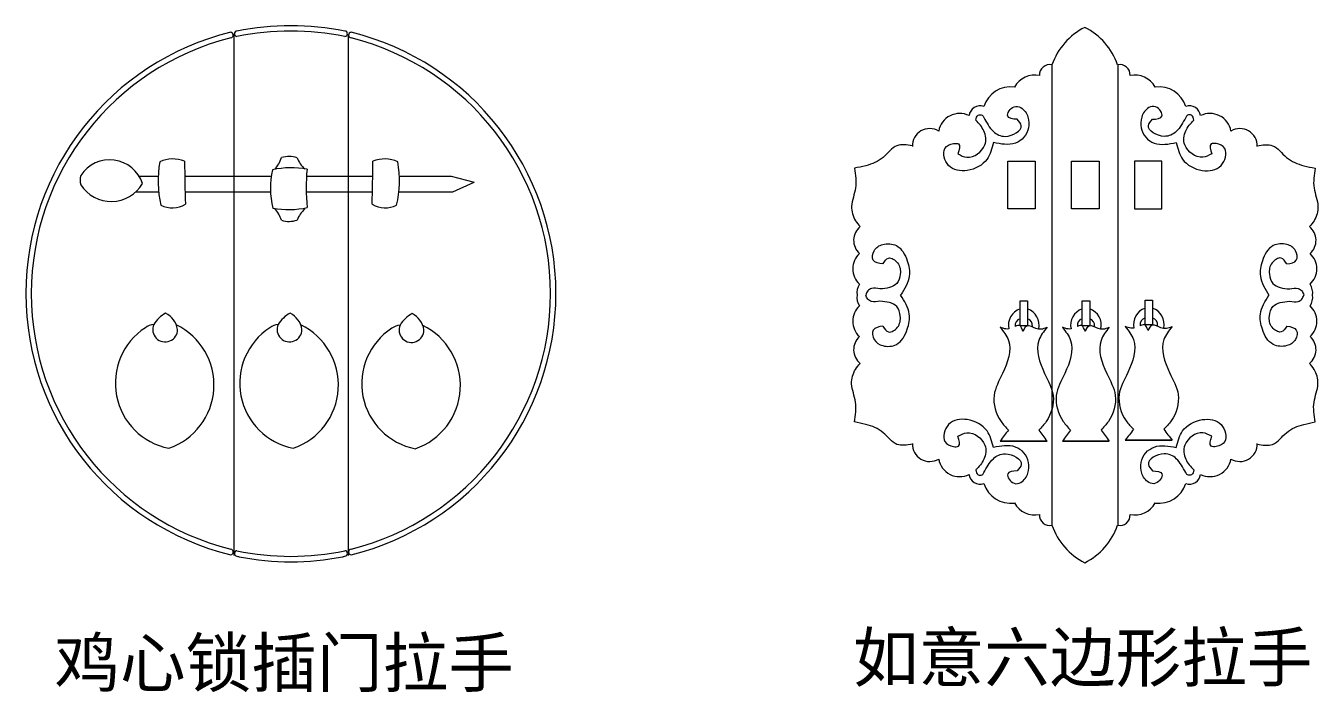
# Model space of a CAD drawing. Header units: millimetres. Extents: x -51923 to -51163, y -26833 to -26390.
# Drawn here: x -51609.3 to -51528.7, y -26542.7 to -26501.2 of the extents above; entities that cross this region are included whole.
import ezdxf

# ---------------------------------------------------------------- set-up
doc = ezdxf.new("R2010")
doc.units = ezdxf.units.MM
doc.header["$LTSCALE"] = 0.35
doc.styles.add('样式 1', font='simhei.ttf')

msp = doc.modelspace()

# ---------------------------------------------------------------- linework, layer by layer
at = {"lineweight": 13}
for p, q in [((-51596.339, -26501.729), (-51596.339, -26534.233)), ((-51589.212, -26501.751), (-51589.212, -26534.234)), ((-51545.338, -26503.651), (-51545.338, -26532.339)), ((-51541.243, -26503.651), (-51541.243, -26532.339)), ((-51602.232, -26510.591), (-51601.047, -26510.591)), ((-51599.389, -26510.591), (-51594, -26510.591)), ((-51591.803, -26510.591), (-51587.67, -26510.591)), ((-51586.013, -26510.591), (-51582.784, -26510.591)), ((-51582.784, -26510.591), (-51581.36, -26510.967)), ((-51602.43, -26511.559), (-51601.017, -26511.559)), ((-51599.371, -26511.559), (-51594.046, -26511.559)), ((-51591.821, -26511.559), (-51587.688, -26511.559)), ((-51586.042, -26511.559), (-51582.672, -26511.559)), ((-51582.672, -26511.559), (-51581.36, -26510.967)), ((-51545.647, -26527.097), (-51548.564, -26527.097)), ((-51548.564, -26527.097), (-51545.647, -26527.097)), ((-51544.69, -26527.097), (-51541.773, -26527.097)), ((-51541.773, -26527.097), (-51544.69, -26527.097)), ((-51540.769, -26527.048), (-51537.853, -26527.048)), ((-51537.853, -26527.048), (-51540.769, -26527.048)), ((-51596.139, -26534.264), (-51596.139, -26534.274)), ((-51589.41, -26534.264), (-51589.41, -26534.274))]:
    msp.add_line(p, q, dxfattribs=at)
for points in [[(-51548.095, -26509.652), (-51546.385, -26509.652), (-51546.385, -26512.621), (-51548.095, -26512.621)], [(-51544.111, -26509.652), (-51542.4, -26509.652), (-51542.4, -26512.621), (-51544.111, -26512.621)], [(-51538.486, -26509.652), (-51540.197, -26509.652), (-51540.197, -26512.621), (-51538.486, -26512.621)], [(-51547.326, -26518.364), (-51546.862, -26518.364), (-51546.862, -26519.91), (-51547.326, -26519.91)], [(-51543.452, -26518.364), (-51542.988, -26518.364), (-51542.988, -26519.91), (-51543.452, -26519.91)], [(-51539.532, -26518.315), (-51539.067, -26518.315), (-51539.067, -26519.861), (-51539.532, -26519.861)]]:
    msp.add_lwpolyline(points, close=True, dxfattribs=at)
for centre, radius, start, end in [((-51592.528, -26517.902), 16.765, 103.78359, 256.21641), ((-51596.545, -26501.794), 0.175, 277.39791, 82.60209), ((-51596.131, -26501.706), 0.166, 92.68986, 267.31014), ((-51592.774, -26518.8), 17.584, 78.969, 101.031), ((-51592.774, -26519.471), 17.918, 79.17743, 100.82257), ((-51589.417, -26501.706), 0.166, 272.68986, 87.31014), ((-51589.004, -26501.794), 0.175, 97.39791, 262.60209), ((-51593.02, -26517.902), 16.765, 283.78359, 76.21641), ((-51541.427, -26505.01), 4.14, 116.74812, 160.83434), ((-51545.154, -26505.01), 4.14, 19.16566, 63.25188), ((-51592.528, -26517.902), 16.428, 104.07247, 255.92753), ((-51593.02, -26517.902), 16.428, 284.07247, 75.92753), ((-51546.398, -26505.752), 1.467, 78.76867, 150.65095), ((-51545.482, -26504.267), 0.633, 76.86489, 184.13759), ((-51541.1, -26504.267), 0.633, 355.86241, 103.13511), ((-51540.183, -26505.752), 1.467, 29.34905, 101.23133), ((-51540.183, -26505.752), 1.467, 29.34905, 101.23133), ((-51547.91, -26506.782), 1.765, 82.4236, 162.31749), ((-51538.672, -26506.782), 1.765, 17.68251, 97.5764), ((-51538.672, -26506.782), 1.765, 17.68251, 97.5764), ((-51551.092, -26508.002), 1.326, 63.65547, 170.06364), ((-51549.822, -26506.893), 0.687, 70.39192, 173.38528), ((-51536.76, -26506.893), 0.687, 6.61472, 109.60808), ((-51536.76, -26506.893), 0.687, 6.61472, 109.60808), ((-51535.489, -26508.002), 1.326, 9.93636, 116.34453), ((-51535.489, -26508.002), 1.326, 9.93636, 116.34453), ((-51552.954, -26508.701), 1.081, 59.09817, 181.71315), ((-51533.627, -26508.701), 1.081, 358.28685, 120.90183), ((-51604.07, -26511.727), 2.161, 18.25381, 146.62788), ((-51594.243, -26510.869), 6.809, 170.04134, 193.00584), ((-51600.136, -26511.488), 1.973, 68.01547, 114.35565), ((-51489.937, -26509.101), 109.462, 180.29223, 181.69464), ((-51595.111, -26508.908), 1.827, 316.82065, 343.3897), ((-51592.889, -26510.929), 1.571, 71.16163, 107.44804), ((-51590.678, -26508.783), 1.827, 201.14021, 227.70926), ((-51697.123, -26509.101), 109.462, 358.30536, 359.70777), ((-51586.923, -26511.488), 1.973, 65.64435, 111.98453), ((-51592.816, -26510.869), 6.809, 346.99416, 9.95866), ((-51604.836, -26510.824), 1.078, 164.64634, 196.14746), ((-51588.917, -26511.317), 5.134, 167.30113, 194.16955), ((-51592.748, -26515.545), 5.485, 79.68035, 102.40139), ((-51580.935, -26511.282), 10.889, 174.02481, 186.6499), ((-51603.967, -26509.891), 2.268, 212.91882, 329.26242), ((-51600.175, -26510.911), 1.648, 244.75884, 299.98924), ((-51586.884, -26510.911), 1.648, 240.01076, 295.24116), ((-51592.898, -26507.303), 5.364, 259.28005, 282.33845), ((-51595.111, -26513.857), 1.827, 16.6103, 43.17935), ((-51590.678, -26513.982), 1.827, 132.29074, 158.85979), ((-51592.889, -26511.836), 1.571, 252.55196, 288.83837), ((-51556.605, -26514.584), 1.096, 128.87546, 228.32794), ((-51529.976, -26514.584), 1.096, 311.67206, 51.12454), ((-51556.438, -26516.361), 1.312, 133.07833, 226.92167), ((-51530.144, -26516.361), 1.312, 313.07833, 46.92167), ((-51530.144, -26516.361), 1.312, 313.07833, 46.92167), ((-51556.457, -26517.877), 1.039, 147.49878, 186.51295), ((-51556.457, -26518.113), 1.039, 173.48705, 212.50122), ((-51530.124, -26517.877), 1.039, 353.48705, 32.50122), ((-51530.124, -26517.877), 1.039, 353.48705, 32.50122), ((-51530.124, -26518.113), 1.039, 327.49878, 6.51295), ((-51530.124, -26518.113), 1.039, 327.49878, 6.51295), ((-51556.438, -26519.629), 1.312, 133.07833, 226.92167), ((-51539.186, -26519.822), 1.068, 108.87328, 192.60642), ((-51539.413, -26519.822), 1.068, 347.39358, 71.12672), ((-51530.144, -26519.629), 1.312, 313.07833, 46.92167), ((-51530.144, -26519.629), 1.312, 313.07833, 46.92167), ((-51599.63, -26520.859), 1.98, 118.67226, 148.74602), ((-51601.193, -26520.347), 1.37, 8.96234, 63.44929), ((-51591.874, -26520.859), 1.98, 118.67226, 148.74602), ((-51593.437, -26520.347), 1.37, 8.96234, 63.44929), ((-51584.272, -26520.891), 1.98, 118.67226, 148.74602), ((-51585.835, -26520.38), 1.37, 8.96234, 63.44929), ((-51546.981, -26519.871), 1.068, 108.87328, 192.60642), ((-51547.211, -26519.881), 0.423, 105.86183, 190.14701), ((-51547.208, -26519.871), 1.068, 347.39358, 71.12672), ((-51546.978, -26519.881), 0.423, 349.85299, 74.13817), ((-51543.107, -26519.871), 1.068, 108.87328, 192.60642), ((-51543.336, -26519.881), 0.423, 105.86183, 190.14701), ((-51543.333, -26519.871), 1.068, 347.39358, 71.12672), ((-51543.103, -26519.881), 0.423, 349.85299, 74.13817), ((-51539.416, -26519.832), 0.423, 105.86183, 190.14701), ((-51539.183, -26519.832), 0.423, 349.85299, 74.13817), ((-51599.584, -26523.491), 4.132, 123.15004, 258.87254), ((-51601.23, -26520.85), 1.022, 95.18752, 126.83771), ((-51600.613, -26520.142), 0.774, 156.37768, 0.59689), ((-51601.737, -26523.603), 4.169, 288.97793, 64.07604), ((-51591.828, -26523.491), 4.132, 123.15004, 258.87254), ((-51593.475, -26520.85), 1.022, 95.18752, 126.83771), ((-51592.858, -26520.142), 0.774, 156.37768, 0.59689), ((-51593.981, -26523.603), 4.169, 288.97793, 64.07604), ((-51584.226, -26523.523), 4.132, 123.15004, 258.87254), ((-51585.872, -26520.882), 1.022, 95.18752, 126.83771), ((-51585.255, -26520.174), 0.774, 156.37768, 0.59689), ((-51586.379, -26523.635), 4.169, 288.97793, 64.07604), ((-51556.605, -26521.406), 1.096, 131.67206, 231.12454), ((-51529.976, -26521.406), 1.096, 308.87546, 48.32794), ((-51529.976, -26521.406), 1.096, 308.87546, 48.32794), ((-51552.954, -26527.289), 1.081, 178.28685, 300.90183), ((-51533.627, -26527.289), 1.081, 239.09817, 1.71315), ((-51551.092, -26527.988), 1.326, 189.93636, 296.34453), ((-51535.489, -26527.988), 1.326, 243.65547, 350.06364), ((-51535.489, -26527.988), 1.326, 243.65547, 350.06364), ((-51549.822, -26529.097), 0.687, 186.61472, 289.60808), ((-51536.76, -26529.097), 0.687, 250.39192, 353.38528), ((-51536.76, -26529.097), 0.687, 250.39192, 353.38528), ((-51547.91, -26529.208), 1.765, 197.68251, 277.5764), ((-51538.672, -26529.208), 1.765, 262.4236, 342.31749), ((-51538.672, -26529.208), 1.765, 262.4236, 342.31749), ((-51546.398, -26530.238), 1.467, 209.34905, 281.23133), ((-51545.482, -26531.723), 0.633, 175.86241, 283.13511), ((-51541.1, -26531.723), 0.633, 256.86489, 4.13759), ((-51541.1, -26531.723), 0.633, 256.86489, 4.13759), ((-51540.183, -26530.238), 1.467, 258.76867, 330.65095), ((-51540.183, -26530.238), 1.467, 258.76867, 330.65095), ((-51541.427, -26530.98), 4.14, 199.16566, 243.25188), ((-51545.154, -26530.98), 4.14, 296.74812, 340.83434), ((-51596.545, -26534.011), 0.175, 277.39791, 82.60209), ((-51596.131, -26534.098), 0.166, 92.68986, 267.31014), ((-51592.774, -26517.894), 16.388, 258.15269, 281.84731), ((-51589.417, -26534.098), 0.166, 272.68986, 87.31014), ((-51589.004, -26534.011), 0.175, 97.39791, 262.60209), ((-51592.528, -26517.902), 16.765, 257.56257, 258.02297), ((-51592.774, -26517.961), 16.658, 258.80978, 281.19022), ((-51593.02, -26517.902), 16.765, 281.97703, 282.43743)]:
    msp.add_arc(centre, radius, start, end, dxfattribs=at)
for points in [[(-51550.081, -26507.098), (-51549.942, -26506.79), (-51549.69, -26506.79), (-51549.578, -26506.93)], [(-51547.508, -26507.042), (-51548.096, -26506.846), (-51547.704, -26506.259), (-51547.285, -26506.315), (-51546.837, -26506.902), (-51547.089, -26508.16), (-51547.62, -26508.523), (-51548.991, -26508.495)], [(-51539.073, -26507.042), (-51538.485, -26506.846), (-51538.877, -26506.259), (-51539.297, -26506.315), (-51539.744, -26506.902), (-51539.492, -26508.16), (-51538.961, -26508.523), (-51537.591, -26508.495)], [(-51536.5, -26507.098), (-51536.64, -26506.79), (-51536.891, -26506.79), (-51537.003, -26506.93)], [(-51551.2, -26509.194), (-51550.64, -26509.405), (-51549.522, -26508.635), (-51549.578, -26507.768), (-51550.081, -26507.098)], [(-51549.578, -26506.93), (-51548.991, -26507.796), (-51548.236, -26508.104), (-51547.257, -26507.433), (-51547.508, -26507.042)], [(-51537.003, -26506.93), (-51537.591, -26507.796), (-51538.346, -26508.104), (-51539.325, -26507.433), (-51539.073, -26507.042)], [(-51535.381, -26509.194), (-51535.942, -26509.405), (-51537.059, -26508.635), (-51537.003, -26507.768), (-51536.5, -26507.098)], [(-51554.035, -26508.701), (-51554.998, -26508.687), (-51555.855, -26509.413), (-51556.945, -26509.932), (-51557.646, -26510.087)], [(-51548.991, -26508.495), (-51549.382, -26509.529), (-51550.613, -26510.228), (-51551.787, -26509.92), (-51552.011, -26508.858), (-51551.48, -26508.551), (-51551.172, -26508.579), (-51551.2, -26509.194)], [(-51537.591, -26508.495), (-51537.199, -26509.529), (-51535.968, -26510.228), (-51534.794, -26509.92), (-51534.57, -26508.858), (-51535.101, -26508.551), (-51535.409, -26508.579), (-51535.381, -26509.194)], [(-51532.546, -26508.701), (-51531.583, -26508.687), (-51530.726, -26509.413), (-51529.636, -26509.932), (-51528.935, -26510.087)], [(-51557.646, -26510.087), (-51557.578, -26511.326), (-51557.823, -26512.467), (-51557.578, -26513.364), (-51557.293, -26513.731)], [(-51528.935, -26510.087), (-51529.003, -26511.326), (-51528.758, -26512.467), (-51529.003, -26513.364), (-51529.288, -26513.731)], [(-51555.889, -26516.058), (-51556.472, -26515.815), (-51556.424, -26515.231), (-51555.889, -26514.842), (-51555.037, -26514.915), (-51554.356, -26515.863), (-51554.235, -26516.811), (-51554.77, -26517.995)], [(-51530.693, -26516.058), (-51530.109, -26515.815), (-51530.157, -26515.231), (-51530.693, -26514.842), (-51531.544, -26514.915), (-51532.225, -26515.863), (-51532.346, -26516.811), (-51531.811, -26517.995)], [(-51555.889, -26516.058), (-51555.524, -26515.693), (-51554.964, -26515.985), (-51554.794, -26516.689), (-51555.013, -26517.273), (-51556.059, -26517.613)], [(-51530.693, -26516.058), (-51531.057, -26515.693), (-51531.617, -26515.985), (-51531.787, -26516.689), (-51531.568, -26517.273), (-51530.522, -26517.613)], [(-51556.059, -26517.613), (-51556.594, -26517.589), (-51556.813, -26517.734), (-51556.941, -26517.995)], [(-51556.059, -26518.377), (-51556.594, -26518.401), (-51556.813, -26518.255), (-51556.941, -26517.995)], [(-51555.889, -26519.932), (-51556.472, -26520.175), (-51556.424, -26520.759), (-51555.889, -26521.147), (-51555.037, -26521.075), (-51554.356, -26520.127), (-51554.235, -26519.179), (-51554.77, -26517.995)], [(-51530.693, -26519.932), (-51530.109, -26520.175), (-51530.157, -26520.759), (-51530.693, -26521.147), (-51531.544, -26521.075), (-51532.225, -26520.127), (-51532.346, -26519.179), (-51531.811, -26517.995)], [(-51530.522, -26517.613), (-51529.987, -26517.589), (-51529.768, -26517.734), (-51529.64, -26517.995)], [(-51530.522, -26518.377), (-51529.987, -26518.401), (-51529.768, -26518.255), (-51529.64, -26517.995)], [(-51555.889, -26519.932), (-51555.524, -26520.297), (-51554.964, -26520.005), (-51554.794, -26519.3), (-51555.013, -26518.717), (-51556.059, -26518.377)], [(-51530.693, -26519.932), (-51531.057, -26520.297), (-51531.617, -26520.005), (-51531.787, -26519.3), (-51531.568, -26518.717), (-51530.522, -26518.377)], [(-51548.564, -26520.006), (-51548.056, -26520.819), (-51548.412, -26522.879), (-51548.945, -26524.25), (-51548.513, -26525.878), (-51548.056, -26526.411)], [(-51547.131, -26520.252), (-51546.885, -26519.91), (-51546.359, -26520.057), (-51546.003, -26520.108), (-51545.647, -26520.006)], [(-51545.647, -26520.006), (-51546.156, -26520.819), (-51545.8, -26522.879), (-51545.266, -26524.25), (-51545.698, -26525.878), (-51546.156, -26526.411)], [(-51544.69, -26520.006), (-51544.182, -26520.819), (-51544.537, -26522.879), (-51545.071, -26524.25), (-51544.639, -26525.878), (-51544.182, -26526.411)], [(-51543.257, -26520.252), (-51543.011, -26519.91), (-51542.485, -26520.057), (-51542.129, -26520.108), (-51541.773, -26520.006)], [(-51541.773, -26520.006), (-51542.281, -26520.819), (-51541.925, -26522.879), (-51541.392, -26524.25), (-51541.824, -26525.878), (-51542.281, -26526.411)], [(-51540.769, -26519.957), (-51540.261, -26520.77), (-51540.617, -26522.83), (-51541.151, -26524.2), (-51540.719, -26525.829), (-51540.261, -26526.362)], [(-51539.336, -26520.203), (-51539.09, -26519.861), (-51538.564, -26520.008), (-51538.208, -26520.059), (-51537.853, -26519.957)], [(-51537.853, -26519.957), (-51538.361, -26520.77), (-51538.005, -26522.83), (-51537.471, -26524.2), (-51537.903, -26525.829), (-51538.361, -26526.362)], [(-51557.646, -26525.903), (-51557.578, -26524.664), (-51557.823, -26523.523), (-51557.578, -26522.626), (-51557.293, -26522.259)], [(-51528.935, -26525.903), (-51529.003, -26524.664), (-51528.758, -26523.523), (-51529.003, -26522.626), (-51529.288, -26522.259)], [(-51554.035, -26527.289), (-51554.998, -26527.303), (-51555.855, -26526.577), (-51556.945, -26526.058), (-51557.646, -26525.903)], [(-51548.991, -26527.495), (-51549.382, -26526.461), (-51550.613, -26525.762), (-51551.787, -26526.07), (-51552.011, -26527.132), (-51551.48, -26527.439), (-51551.172, -26527.411), (-51551.2, -26526.796)], [(-51537.591, -26527.495), (-51537.199, -26526.461), (-51535.968, -26525.762), (-51534.794, -26526.07), (-51534.57, -26527.132), (-51535.101, -26527.439), (-51535.409, -26527.411), (-51535.381, -26526.796)], [(-51532.546, -26527.289), (-51531.583, -26527.303), (-51530.726, -26526.577), (-51529.636, -26526.058), (-51528.935, -26525.903)], [(-51551.2, -26526.796), (-51550.64, -26526.585), (-51549.522, -26527.355), (-51549.578, -26528.222), (-51550.081, -26528.892)], [(-51548.056, -26526.411), (-51548.564, -26527.097)], [(-51546.156, -26526.411), (-51545.647, -26527.097)], [(-51544.182, -26526.411), (-51544.69, -26527.097)], [(-51542.281, -26526.411), (-51541.773, -26527.097)], [(-51540.261, -26526.362), (-51540.769, -26527.048)], [(-51538.361, -26526.362), (-51537.853, -26527.048)], [(-51535.381, -26526.796), (-51535.942, -26526.585), (-51537.059, -26527.355), (-51537.003, -26528.222), (-51536.5, -26528.892)], [(-51547.508, -26528.948), (-51548.096, -26529.144), (-51547.704, -26529.731), (-51547.285, -26529.675), (-51546.837, -26529.088), (-51547.089, -26527.83), (-51547.62, -26527.467), (-51548.991, -26527.495)], [(-51539.073, -26528.948), (-51538.485, -26529.144), (-51538.877, -26529.731), (-51539.297, -26529.675), (-51539.744, -26529.088), (-51539.492, -26527.83), (-51538.961, -26527.467), (-51537.591, -26527.495)], [(-51549.578, -26529.06), (-51548.991, -26528.194), (-51548.236, -26527.886), (-51547.257, -26528.557), (-51547.508, -26528.948)], [(-51537.003, -26529.06), (-51537.591, -26528.194), (-51538.346, -26527.886), (-51539.325, -26528.557), (-51539.073, -26528.948)], [(-51550.081, -26528.892), (-51549.942, -26529.2), (-51549.69, -26529.2), (-51549.578, -26529.06)], [(-51536.5, -26528.892), (-51536.64, -26529.2), (-51536.891, -26529.2), (-51537.003, -26529.06)]]:
    msp.add_spline(points, degree=3, dxfattribs=at)
for points, knots in [([(-51548.023, -26520.104), (-51548.086, -26520.114), (-51548.265, -26520.117), (-51548.445, -26520.05), (-51548.564, -26520.006)], [0.5262712, 0.5262712, 0.5262712, 0.5262712, 0.6230183, 0.8098352, 0.8098352, 0.8098352, 0.8098352]), ([(-51547.131, -26520.252), (-51547.225, -26520.083), (-51547.29, -26519.826), (-51547.508, -26519.902), (-51547.627, -26519.956)], [0, 0, 0, 0, 0.1655679, 0.3355532, 0.3355532, 0.3355532, 0.3355532]), ([(-51544.149, -26520.104), (-51544.212, -26520.114), (-51544.391, -26520.117), (-51544.571, -26520.05), (-51544.69, -26520.006)], [0.5262712, 0.5262712, 0.5262712, 0.5262712, 0.6230183, 0.8098352, 0.8098352, 0.8098352, 0.8098352]), ([(-51543.257, -26520.252), (-51543.35, -26520.083), (-51543.416, -26519.826), (-51543.634, -26519.902), (-51543.753, -26519.956)], [0, 0, 0, 0, 0.1655679, 0.3355532, 0.3355532, 0.3355532, 0.3355532]), ([(-51540.228, -26520.055), (-51540.291, -26520.065), (-51540.47, -26520.068), (-51540.651, -26520.001), (-51540.769, -26519.957)], [0.5262712, 0.5262712, 0.5262712, 0.5262712, 0.6230183, 0.8098352, 0.8098352, 0.8098352, 0.8098352]), ([(-51539.336, -26520.203), (-51539.43, -26520.034), (-51539.495, -26519.777), (-51539.713, -26519.853), (-51539.832, -26519.907)], [0, 0, 0, 0, 0.1655679, 0.3355532, 0.3355532, 0.3355532, 0.3355532])]:
    msp.add_open_spline(points, degree=3, knots=knots, dxfattribs=at)

# ---------------------------------------------------------------- texts
at = {"lineweight": 5, "char_height": 3, "width": 203.68208, "attachment_point": 1, "style": '样式 1'}
for s, insert in [('\\pt9.1;{\\fSimSun|b0|i0|c134|p54;鸡心锁插门拉手}', (-51607.517, -26539.416)), ('{\\fSimSun|b0|i0|c134|p54;如意六边形拉手}', (-51557.742, -26539.082))]:
    msp.add_mtext(s, dxfattribs=dict(at, insert=insert))

doc.saveas('drawing.dxf')
